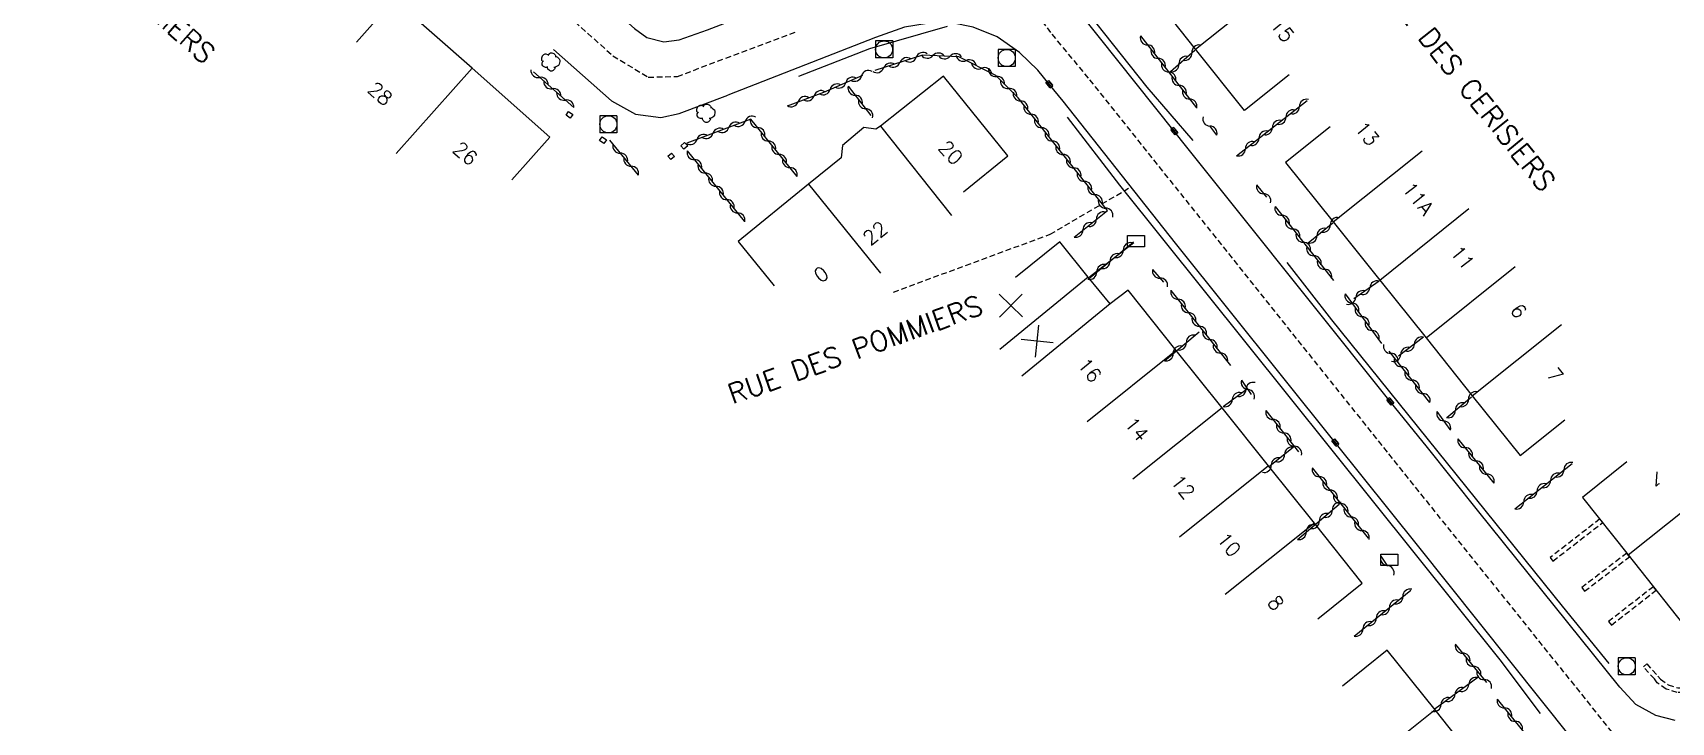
# Model space of a CAD drawing. Header units: millimetres. Extents: x 133000 to 134000, y 143000 to 144000.
# Drawn here: x 133441.8 to 133585.3, y 143839.4 to 143899.7 of the extents above; entities that cross this region are included whole.
import ezdxf
from ezdxf.enums import TextEntityAlignment as Align

# ---------------------------------------------------------------- set-up
doc = ezdxf.new("R2010")
doc.units = ezdxf.units.MM
doc.linetypes.add('DASHED', pattern=[0.75, 0.5, -0.25])
doc.layers.get('0').update_dxf_attribs({"linetype": 'CONTINUOUS'})
for name, color, linetype in [('W0001', 6, 'DASHED'), ('W0008', 7, 'CONTINUOUS'), ('W0100', 7, 'CONTINUOUS'), ('W0112', 1, 'DASHED'), ('W0300', 7, 'CONTINUOUS'), ('W0302', 3, 'CONTINUOUS'), ('W0310', 3, 'CONTINUOUS'), ('W0400', 7, 'CONTINUOUS'), ('W0420', 7, 'CONTINUOUS'), ('W0989', 7, 'CONTINUOUS'), ('W0991', 7, 'CONTINUOUS'), ('W1102', 7, 'CONTINUOUS'), ('W1471', 7, 'CONTINUOUS')]:
    doc.layers.add(name, color=color, linetype=linetype)
doc.styles.get("Standard").update_dxf_attribs({"font": 'romans.shx', "width": 0.85})

# ---------------------------------------------------------------- blocks, each defined once
blk = doc.blocks.new('T420')
for p, q in [((0.75, 0.75), (-0.75, 0.75)), ((-0.75, 0.75), (-0.75, -0.75)), ((0.75, 0.75), (0.75, -0.75)), ((0.75, -0.75), (-0.75, -0.75))]:
    blk.add_line(p, q)
blk.add_ellipse((0, 0), major_axis=(-0.53, 0.53), ratio=1, start_param=3.926991, end_param=10.210176)
blk = doc.blocks.new('T1471')
at = {"color": 0, "linetype": 'Continuous', "flags": 128}
blk.add_lwpolyline([(-0.75, -0.5), (-0.75, 0.5), (0.75, 0.5), (0.75, -0.5), (-0.75, -0.5)], dxfattribs=at)
blk = doc.blocks.new('T400')
for p, q in [((-0.15, 0.3), (0.15, 0.3)), ((-0.15, -0.25), (-0.15, 0.3)), ((-0.15, 0.15), (0.15, 0.15)), ((-0.15, 0), (0.15, 0)), ((0.15, 0.3), (0.15, -0.25)), ((-0.15, -0.15), (0.15, -0.15)), ((-0.15, -0.25), (-0.15, -0.3)), ((-0.15, -0.3), (0.15, -0.3)), ((0.15, -0.3), (0.15, -0.25))]:
    blk.add_line(p, q)
blk = doc.blocks.new('t991o')
at = {"color": 0, "linetype": 'Continuous'}
for p, q in [((-1, 1), (1, -1)), ((-1, -1), (1, 1))]:
    blk.add_line(p, q, dxfattribs=at)
blk = doc.blocks.new('T300')
for p, q in [((-0.8, 0.51), (-0.86, 0.34)), ((-0.86, 0.34), (-0.86, 0.17)), ((-0.86, 0.17), (-0.74, 0.06)), ((-0.69, 0.63), (-0.8, 0.51)), ((-0.8, -0.06), (-0.74, 0.06)), ((-0.74, 0.06), (-0.69, 0.11)), ((-0.57, 0.69), (-0.69, 0.63)), ((-0.46, 0.69), (-0.57, 0.69)), ((-0.29, 0.63), (-0.46, 0.69)), ((-0.29, 0.63), (-0.17, 0.74)), ((-0.23, 0.57), (-0.29, 0.63)), ((-0.17, 0.74), (-0.06, 0.8)), ((-0.06, 0.8), (0.06, 0.8)), ((0.06, 0.8), (0.23, 0.74)), ((0.23, 0.74), (0.34, 0.63)), ((0.34, 0.63), (0.4, 0.51)), ((0.46, 0.46), (0.34, 0.46)), ((0.4, 0.51), (0.4, 0.46)), ((0.57, 0.4), (0.46, 0.46)), ((0.57, 0.4), (0.69, 0.29)), ((0.69, 0.29), (0.74, 0.17)), ((0.74, 0.06), (0.69, -0.17)), ((0.74, 0.17), (0.74, 0.06)), ((-0.8, -0.17), (-0.8, -0.06)), ((-0.8, -0.23), (-0.8, -0.17)), ((-0.74, -0.34), (-0.8, -0.23)), ((-0.69, -0.4), (-0.74, -0.34)), ((-0.51, -0.46), (-0.69, -0.4)), ((-0.4, -0.46), (-0.51, -0.46)), ((-0.4, -0.46), (-0.34, -0.46)), ((-0.34, -0.46), (-0.34, -0.4)), ((-0.34, -0.51), (-0.34, -0.46)), ((-0.29, -0.63), (-0.34, -0.51)), ((-0.17, -0.74), (-0.29, -0.63)), ((-0.06, -0.8), (-0.17, -0.74)), ((0.06, -0.8), (-0.06, -0.8)), ((0.17, -0.74), (0.06, -0.8)), ((0.23, -0.69), (0.17, -0.74)), ((0.29, -0.46), (0.23, -0.46)), ((0.29, -0.63), (0.23, -0.69)), ((0.46, -0.4), (0.29, -0.46)), ((0.34, -0.51), (0.29, -0.63)), ((0.34, -0.51), (0.34, -0.46)), ((0.57, -0.34), (0.46, -0.4)), ((0.63, -0.29), (0.57, -0.34)), ((0.69, -0.17), (0.63, -0.29))]:
    blk.add_line(p, q)
blk = doc.blocks.new('t310o')
at = {"color": 0, "linetype": 'Continuous'}
for centre, start, end in [((-0.5, 0.38), 216.8699, 323.1304), ((0.5, -0.37), 36.8699, 143.1303)]:
    blk.add_arc(centre, 0.625, start, end, dxfattribs=at)

msp = doc.modelspace()

# ---------------------------------------------------------------- linework, layer by layer
at = {"layer": 'W0001'}
for points in [[(133439.39, 143944.18), (133444.81, 143940.31), (133449.52, 143935.97), (133478.52, 143910.41), (133489.3, 143900.68), (133492.64, 143897.71), (133495.72, 143895.84), (133498.3, 143895.91), (133508.79, 143899.85)], [(133515.33, 143921.66), (133519.96, 143914.61), (133531.08, 143899.6), (133534.38, 143895.62), (133560.57, 143862.85), (133580.17, 143838.44), (133585.28, 143830.72)], [(133517.2, 143877.02), (133530.93, 143882.08), (133537.81, 143886.11)]]:
    msp.add_lwpolyline(points, dxfattribs=at)
at = {"layer": 'W0008'}
for points in [[(133585.68, 143839.51), (133584, 143839.94), (133582.24, 143840.91), (133580.83, 143842.43), (133568.36, 143857.91), (133564, 143863.4), (133560.73, 143867.44), (133546.87, 143884.75), (133542.57, 143890.15), (133541.81, 143891.11), (133525.26, 143911.85)], [(133491.17, 143903.11), (133494.52, 143900.1), (133495.62, 143899.3), (133497.09, 143898.94), (133498.45, 143899.1), (133500.93, 143899.98), (133507.84, 143902.66)], [(133576.63, 143837.92), (133563.11, 143854.87), (133555.91, 143863.85), (133541.92, 143881.29), (133532.06, 143893.74), (133530.86, 143895.23), (133529.85, 143896.45), (133528.25, 143898.01), (133526.28, 143899.37), (133524.2, 143900.22), (133522.32, 143900.59), (133520.17, 143900.53), (133518.19, 143900.21), (133515.64, 143899.31), (133502.69, 143894.26)], [(133487.43, 143898.25), (133492.52, 143893.77), (133494.61, 143892.61), (133496.83, 143892.31), (133498.44, 143892.67), (133502.69, 143894.26)]]:
    msp.add_lwpolyline(points, dxfattribs=at)
at = {"layer": 'W0100'}
msp.add_line((133487.1, 143890.59), (133483.78, 143886.85), dxfattribs=at)
for points in [[(133551.86, 143896.05), (133547.95, 143892.92), (133543.67, 143898.28), (133539.64, 143903.4), (133535.86, 143908.16), (133531.51, 143913.67), (133526.97, 143919.35), (133533.84, 143924.86), (133536.96, 143920.96)], [(133487.1, 143890.59), (133480.3, 143896.64), (133473.49, 143902.65), (133470.18, 143898.9)], [(133523.33, 143885.8), (133527.22, 143888.94), (133521.58, 143895.92), (133516.08, 143891.56), (133515.67, 143891.29), (133514.62, 143891.44), (133512.74, 143889.87), (133512.63, 143888.79), (133509.77, 143886.47), (133503.6, 143881.45), (133506.75, 143877.57)], [(133555.46, 143891.5), (133551.56, 143888.38), (133555.71, 143883.17), (133559.82, 143878.06), (133563.87, 143873.01), (133567.91, 143867.94), (133572.11, 143862.71), (133576.01, 143865.83)], [(133554.37, 143848.41), (133558.27, 143851.54), (133554.08, 143856.79), (133550.06, 143861.81), (133546, 143866.88), (133541.98, 143871.91), (133537.77, 143877.19), (133536.18, 143875.99), (133534.27, 143878.33), (133531.79, 143881.42), (133527.89, 143878.3)], [(133581.46, 143862.15), (133577.55, 143859.03), (133581.56, 143854.01), (133587.43, 143846.6), (133593.14, 143851.14), (133592.29, 143852.2), (133594.39, 143853.86), (133591.27, 143857.77)], [(133563.09, 143828.56), (133566.28, 143824.71), (133572.83, 143830.14), (133568.66, 143835.39), (133564.65, 143840.43), (133560.44, 143845.65), (133556.55, 143842.51)]]:
    msp.add_lwpolyline(points, dxfattribs=at)
at = {"layer": 'W0112'}
for p, q in [((133488.76, 143892.83), (133489.12, 143892.58)), ((133489.12, 143892.58), (133488.89, 143892.26)), ((133491.7, 143890.62), (133492.08, 143890.35)), ((133492.08, 143890.35), (133491.85, 143890.02)), ((133498.59, 143889.83), (133498.91, 143890.13)), ((133498.91, 143890.13), (133499.19, 143889.84)), ((133497.45, 143888.92), (133497.76, 143889.19)), ((133497.76, 143889.19), (133498.02, 143888.88)), ((133579.33, 143856.84), (133579.09, 143857.15)), ((133574.97, 143853.46), (133579.33, 143856.84)), ((133577.75, 143850.83), (133581.69, 143853.85)), ((133581.69, 143853.85), (133581.45, 143854.16)), ((133580.1, 143847.86), (133584.01, 143850.91)), ((133584.01, 143850.91), (133583.77, 143851.22)), ((133583.86, 143843.14), (133582.9, 143844.2))]:
    msp.add_line(p, q, dxfattribs=at)
for points in [[(133488.89, 143892.26), (133488.54, 143892.5), (133488.76, 143892.83)], [(133491.85, 143890.02), (133491.46, 143890.3), (133491.7, 143890.62)], [(133498.02, 143888.88), (133497.71, 143888.62), (133497.45, 143888.92)], [(133499.19, 143889.84), (133498.86, 143889.54), (133498.59, 143889.83)], [(133579.09, 143857.15), (133574.73, 143853.77), (133574.97, 143853.46)], [(133581.45, 143854.16), (133577.5, 143851.15), (133577.75, 143850.83)], [(133583.77, 143851.22), (133579.85, 143848.17), (133580.1, 143847.86)], [(133582.9, 143844.2), (133583.2, 143844.47), (133584.16, 143843.39), (133584.39, 143843.11), (133585.07, 143842.62), (133585.92, 143842.36), (133587.1, 143842.37), (133588.17, 143842.77), (133589.09, 143843.38), (133590.01, 143844.31), (133591.04, 143845.85), (133591.25, 143846.57), (133591.18, 143847.18)], [(133591.02, 143847.98), (133591.57, 143847.35), (133591.65, 143846.54), (133591.4, 143845.68), (133590.32, 143844.05), (133589.34, 143843.07), (133588.36, 143842.42), (133587.18, 143841.97), (133585.86, 143841.95), (133584.89, 143842.26), (133584.11, 143842.81), (133583.86, 143843.14)]]:
    msp.add_lwpolyline(points, dxfattribs=at)
at = {"layer": 'W0302'}
for points in [[(133543.46, 143890.29), (133539.42, 143894.97), (133531.22, 143905.32)], [(133521.9, 143900.29), (133515.12, 143898.33), (133508.88, 143895.9)], [(133573.89, 143840.11), (133570.35, 143844.82), (133537.04, 143886.37), (133532.45, 143892.33)], [(133579.9, 143844.49), (133575.81, 143849.52), (133555.62, 143874.59), (133551.68, 143879.61)]]:
    msp.add_lwpolyline(points, dxfattribs=at)
at = {"layer": 'W0310'}
for p, q in [((133538.85, 143899.45), (133543.75, 143893.15)), ((133541.47, 143896.33), (133543.61, 143898.21)), ((133489.21, 143893.18), (133485.67, 143896.3)), ((133513.24, 143895.05), (133515.22, 143892.49)), ((133547.25, 143888.95), (133553.45, 143893.8)), ((133545.53, 143890.76), (133544.93, 143891.57)), ((133494.87, 143887.26), (133492.36, 143890.31)), ((133499.14, 143889.39), (133504.13, 143883.23)), ((133549.02, 143886.42), (133549.87, 143885.32)), ((133550.63, 143884.52), (133555.74, 143878.03)), ((133553.53, 143881.32), (133555.7, 143883.08)), ((133534.26, 143878.14), (133538.23, 143881.43)), ((133534.39, 143878.36), (133538.26, 143881.35)), ((133539.89, 143879), (133540.86, 143877.88)), ((133541.51, 143877.17), (133546.73, 143870.58)), ((133559.75, 143877.98), (133557.52, 143876.42)), ((133556.77, 143876.88), (133559.96, 143872.52)), ((133540.95, 143871), (133543.98, 143873.53)), ((133563.64, 143873.07), (133561.44, 143871.42)), ((133564.2, 143867.36), (133560.62, 143871.85)), ((133547.7, 143869.31), (133548.54, 143868.05)), ((133546.08, 143867), (133548.09, 143868.49)), ((133565.67, 143866.03), (133567.84, 143867.86)), ((133549.83, 143866.64), (133552.69, 143863.03)), ((133564.81, 143866.55), (133565.95, 143864.99)), ((133552.25, 143863.43), (133550.19, 143861.78)), ((133569.82, 143860.3), (133566.66, 143864.18)), ((133553.89, 143861.63), (133558.78, 143855.47)), ((133571.63, 143858.04), (133576.65, 143862.02)), ((133552.6, 143855.36), (133556.25, 143858.44)), ((133559.9, 143853.89), (133560.49, 143853.02)), ((133557.56, 143846.88), (133562.53, 143850.93)), ((133566.42, 143846.18), (133569.14, 143842.84)), ((133568.4, 143843.27), (133564.65, 143840.52)), ((133570.09, 143841.38), (133574.8, 143835.55))]:
    msp.add_line(p, q, dxfattribs=at)
for points in [[(133533.03, 143881.84), (133535.96, 143884.17), (133528.14, 143894.02), (133526.17, 143895.98), (133522.94, 143897.63), (133519.75, 143897.77), (133515.57, 143896.41)], [(133507.93, 143893.34), (133511.12, 143894.53), (133514.54, 143896)], [(133508.77, 143887.14), (133504.71, 143892.17), (133499.11, 143890.05)]]:
    msp.add_lwpolyline(points, dxfattribs=at)
at = {"layer": 'W1102'}
for p, q in [((133543.67, 143898.28), (133551.48, 143904.52)), ((133480.3, 143896.64), (133473.66, 143889.16)), ((133516.08, 143891.56), (133522.3, 143883.73)), ((133555.71, 143883.17), (133563.53, 143889.4)), ((133509.77, 143886.47), (133516.06, 143878.69)), ((133559.82, 143878.06), (133567.61, 143884.33)), ((133563.87, 143873.01), (133571.67, 143879.26)), ((133534.27, 143878.33), (133526.53, 143872)), ((133536.18, 143875.99), (133528.44, 143869.66)), ((133567.91, 143867.94), (133575.73, 143874.18)), ((133541.98, 143871.91), (133534.17, 143865.67)), ((133546, 143866.88), (133538.19, 143860.63)), ((133550.06, 143861.81), (133542.25, 143855.56)), ((133581.56, 143854.01), (133589.38, 143860.25)), ((133554.08, 143856.79), (133546.26, 143850.54)), ((133564.65, 143840.43), (133556.83, 143834.2))]:
    msp.add_line(p, q, dxfattribs=at)

# ---------------------------------------------------------------- block references
at = {"layer": 'W0300'}
for p in [(133487.24, 143897.16), (133500.83, 143892.68)]:
    msp.add_blockref('T300', p, dxfattribs=at)
at = {"layer": 'W0310'}
for p, rotation in [((133539.46, 143898.66), 307.8710524003914), ((133543.35, 143897.98), 41.38099395339293), ((133517.78, 143897.13), 198.101344115261), ((133519.2, 143897.59), 198.101344115261), ((133520.67, 143897.73), 177.4519793563636), ((133522.17, 143897.67), 177.4519793563636), ((133523.59, 143897.3), 152.9537306699348), ((133524.93, 143896.62), 152.9537306699348), ((133540.39, 143897.48), 307.8710524003914), ((133542.22, 143896.99), 41.38099395339293), ((133486.21, 143895.82), 138.6999248669887), ((133513.04, 143895.36), 23.28354595675613), ((133514.42, 143895.95), 23.28354595675613), ((133516.35, 143896.66), 198.101344115261), ((133526.24, 143895.91), 135.0145268009706), ((133541.31, 143896.29), 307.8710524003914), ((133542.23, 143895.11), 307.8710524003914), ((133487.33, 143894.83), 138.6999248669887), ((133488.46, 143893.84), 138.6999248669887), ((133510.27, 143894.21), 20.42414178733245), ((133511.66, 143894.76), 23.28354595675613), ((133513.85, 143894.26), 307.7478262040793), ((133527.3, 143894.85), 135.0145268009706), ((133528.34, 143893.76), 128.4883866501551), ((133543.15, 143893.92), 307.8710524003914), ((133508.86, 143893.69), 20.42414178733245), ((133514.77, 143893.07), 307.7478262040793), ((133529.27, 143892.59), 128.4883866501551), ((133551.59, 143892.34), 38.02956680653543), ((133552.77, 143893.26), 38.02956680653543), ((133502.8, 143891.45), 200.7353515701109), ((133504.21, 143891.98), 200.7353515701109), ((133505.31, 143891.42), 128.8689401894399), ((133530.2, 143891.42), 128.4883866501551), ((133544.93, 143891.56), 126.7676579961066), ((133550.4, 143891.42), 38.02956680653543), ((133493.28, 143889.19), 129.4750282292052), ((133500, 143890.39), 200.7353515701109), ((133501.4, 143890.92), 200.7353515701109), ((133506.26, 143890.25), 128.8689401894399), ((133531.14, 143890.24), 128.4883866501551), ((133548.04, 143889.57), 38.02956680653543), ((133549.22, 143890.49), 38.02956680653543), ((133494.24, 143888.04), 129.4750282292052), ((133499.77, 143888.61), 308.9998616827825), ((133507.2, 143889.08), 128.8689401894399), ((133508.14, 143887.92), 128.8689401894399), ((133532.07, 143889.07), 128.4883866501551), ((133533.01, 143887.89), 128.4883866501551), ((133500.72, 143887.44), 308.9998616827825), ((133501.66, 143886.28), 308.9998616827825), ((133533.94, 143886.72), 128.4883866501551), ((133502.61, 143885.11), 308.9998616827825), ((133534.87, 143885.55), 128.4883866501551), ((133549.63, 143885.63), 307.5610439836809), ((133503.55, 143883.95), 308.9998616827825), ((133535.8, 143884.37), 128.4883866501551), ((133551.25, 143883.73), 308.1874968163749), ((133533.81, 143882.46), 38.45192710509045), ((133534.99, 143883.4), 38.45192710509045), ((133552.17, 143882.55), 308.1874968163749), ((133555.47, 143882.9), 39.15937094231781), ((133537.34, 143880.69), 39.61813037422527), ((133553.1, 143881.38), 308.1874968163749), ((133554.3, 143881.95), 39.15937094231781), ((133536.18, 143879.73), 39.61813037422527), ((133554.03, 143880.2), 308.1874968163749), ((133535.02, 143878.78), 39.61813037422527), ((133540.55, 143878.24), 310.6265873818975), ((133554.96, 143879.02), 308.1874968163749), ((133542.13, 143876.39), 308.3662564095409), ((133557.7, 143876.55), 214.8522192286224), ((133558.93, 143877.4), 214.8522192286224), ((133543.06, 143875.21), 308.3662564095409), ((133557.36, 143876.07), 306.2325950062774), ((133558.25, 143874.86), 306.2325950062774), ((133543.99, 143874.03), 308.3662564095409), ((133559.13, 143873.65), 306.2325950062774), ((133542.87, 143872.6), 39.85759808922261), ((133544.92, 143872.86), 308.3662564095409), ((133562.84, 143872.47), 216.9364923214745), ((133541.71, 143871.64), 39.85759808922261), ((133545.85, 143871.68), 308.3662564095409), ((133560.77, 143871.66), 128.5540548589335), ((133561.64, 143871.57), 216.9364923214745), ((133561.71, 143870.48), 128.5540548589335), ((133562.64, 143869.31), 128.5540548589335), ((133548.09, 143868.49), 36.62694423710266), ((133548.25, 143868.48), 303.6060796156097), ((133563.58, 143868.14), 128.5540548589335), ((133546.89, 143867.6), 36.62694423710266), ((133566.43, 143866.67), 40.14072500070526), ((133567.58, 143867.64), 40.14072500070526), ((133550.45, 143865.86), 308.4070915052025), ((133565.4, 143865.74), 305.9031656769046), ((133551.39, 143864.68), 308.4070915052025), ((133552.32, 143863.51), 308.4070915052025), ((133567.29, 143863.4), 129.1783309426397), ((133551.47, 143862.8), 218.710684709863), ((133568.24, 143862.24), 129.1783309426397), ((133550.3, 143861.87), 218.710684709863), ((133554.52, 143860.85), 308.4321763886084), ((133569.19, 143861.08), 129.1783309426397), ((133575.94, 143861.46), 38.34954758909058), ((133555.45, 143859.67), 308.4321763886084), ((133573.59, 143859.6), 38.34954758909058), ((133574.77, 143860.53), 38.34954758909058), ((133555.66, 143857.94), 40.22933936739538), ((133556.38, 143858.49), 308.4321763886084), ((133572.42, 143858.66), 38.34954758909058), ((133554.51, 143856.97), 40.22933936739538), ((133557.31, 143857.32), 308.4321763886084), ((133558.24, 143856.14), 308.4321763886084), ((133553.36, 143856), 40.22933936739538), ((133560.46, 143853.07), 304.0374171578886), ((133560.66, 143849.41), 39.16107926051406), ((133561.83, 143850.36), 39.16107926051406), ((133559.5, 143848.46), 39.16107926051406), ((133558.33, 143847.52), 39.16107926051406), ((133567.06, 143845.4), 309.2069586836428), ((133568.01, 143844.24), 309.2069586836428), ((133567.6, 143842.67), 216.1352021762428), ((133568.95, 143843.08), 309.2069586836428), ((133565.17, 143840.91), 216.1352021762428), ((133566.39, 143841.79), 216.1352021762428), ((133570.72, 143840.6), 308.8843155473392), ((133571.66, 143839.43), 308.8843155473392)]:
    msp.add_blockref('t310o', p, dxfattribs=dict(at, rotation=rotation))
at = {"layer": 'W0400'}
for p, rotation in [((133530.86, 143895.23), 38.77806167294683), ((133541.81, 143891.11), 218.4710940558108), ((133560.73, 143867.44), 219.0311552127707), ((133555.91, 143863.85), 38.72547693156454)]:
    msp.add_blockref('T400', p, dxfattribs=dict(at, rotation=rotation))
at = {"layer": 'W0420'}
for p in [(133516.39, 143898.27), (133527.13, 143897.52), (133492.24, 143891.71), (133581.44, 143844.25)]:
    msp.add_blockref('T420', p, dxfattribs=at)
at = {"layer": 'W0991'}
for p, rotation in [((133527.49, 143875.84), 180.495996057678), ((133529.8, 143872.73), 129.3015900845765)]:
    msp.add_blockref('t991o', p, dxfattribs=dict(at, rotation=rotation))
at = {"layer": 'W1471'}
for p in [(133538.45, 143881.48), (133538.45, 143881.48), (133560.64, 143853.57)]:
    msp.add_blockref('T1471', p, dxfattribs=at)

# ---------------------------------------------------------------- texts
at = {"layer": 'W0989'}
for s, rotation, p in [('RUE DES POMMIERS', 318.6104, (133448.59, 143905.3)), ('RUE DES CERISIERS', 308.6258, (133567.38, 143895.31)), ('RUE DES POMMIERS', 19.8196, (133513.85, 143871.99))]:
    msp.add_text(s, height=1.75, rotation=rotation, dxfattribs=at).set_placement(p, align=Align.MIDDLE)
at = {"layer": 'W0991'}
for s, height, rotation, p in [('15', 1.25, 308.6467, (133551.28, 143899.97)), ('28', 1.25, 318.5415, (133472.26, 143894.4)), ('13', 1.25, 308.5737, (133558.69, 143890.9)), ('20', 1.25, 312.9563, (133522.23, 143889.24)), ('26', 1.249, 319.8709, (133479.72, 143889.16)), ('11A', 1.249, 308.8009, (133563.16, 143885.22)), ('22', 1.25, 38.9792, (133515.6, 143882.19)), ('11', 1.25, 308.7, (133567.06, 143880.04)), ('0', 1.25, 38.9792, (133510.87, 143878.58)), ('9', 1.25, 128.6096, (133571.97, 143875.37)), ('16', 1.25, 308.5323, (133534.4, 143870.19)), ('7', 1.25, 308.6956, (133575.15, 143869.74)), ('14', 1.249, 308.6262, (133538.52, 143865.02)), ('12', 1.25, 308.6848, (133542.56, 143859.97)), ('1', 1.25, 176.0613, (133584.11, 143860.64)), ('10', 1.249, 308.65, (133546.6, 143854.92)), ('8', 1.25, 308.6308, (133550.71, 143849.79))]:
    msp.add_text(s, height=height, rotation=rotation, dxfattribs=at).set_placement(p, align=Align.MIDDLE)

doc.saveas('drawing.dxf')
